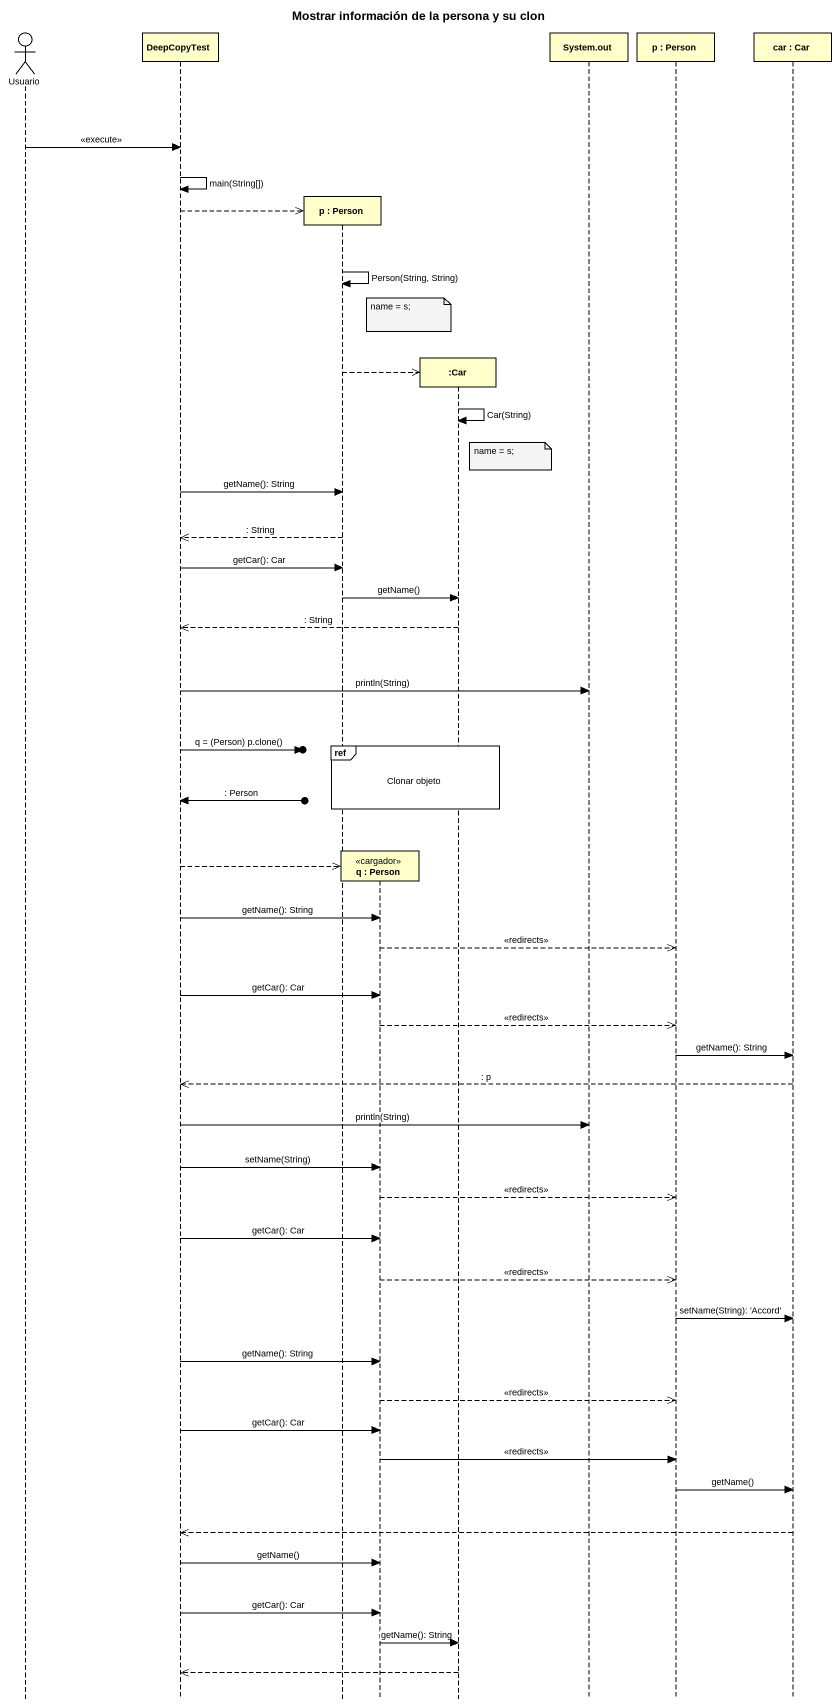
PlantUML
@startuml
title Mostrar información de la persona y su clon
hide footbox
actor Usuario
participant DeepCopyTest
participant "p : Person" as p
participant "q : Person" as q <<cargador>>
participant ":Car" as Car
participant "System.out" as System_out
participant "p : Person" as p_2
participant "car : Car" as car

Usuario -> DeepCopyTest : <<execute>>
DeepCopyTest -> DeepCopyTest : main(String[])
DeepCopyTest -->> p **
p -> p : Person(String, String)
note over q : name = s;
p -->> Car **
Car -> Car : Car(String)
note right of Car : name = s;
DeepCopyTest -> p : getName(): String
p -->> DeepCopyTest : : String
DeepCopyTest -> p : getCar(): Car
p -> Car : getName()
Car -->> DeepCopyTest : : String
DeepCopyTest -> System_out : println(String)
ref over p, q, Car : Clonar objeto
DeepCopyTest ->o] : q = (Person) p.clone()
DeepCopyTest <-o] : : Person
DeepCopyTest -->> q **
DeepCopyTest -> q : getName(): String
q -->> p_2 : <<redirects>>
DeepCopyTest -> q : getCar(): Car
q -->> p_2 : <<redirects>>
p_2 -> car : getName(): String
car -->> DeepCopyTest : : p
DeepCopyTest -> System_out : println(String)
DeepCopyTest -> q : setName(String)
q -->> p_2 : <<redirects>>
DeepCopyTest -> q : getCar(): Car
q -->> p_2 : <<redirects>>
p_2 -> car : setName(String): 'Accord'
DeepCopyTest -> q : getName(): String
q -->> p_2 : <<redirects>>
DeepCopyTest -> q : getCar(): Car
q -> p_2 : <<redirects>>
p_2 -> car : getName()
car -->> DeepCopyTest
DeepCopyTest -> q : getName()
DeepCopyTest -> q : getCar(): Car
q -> Car : getName(): String
Car -->> DeepCopyTest
@enduml
